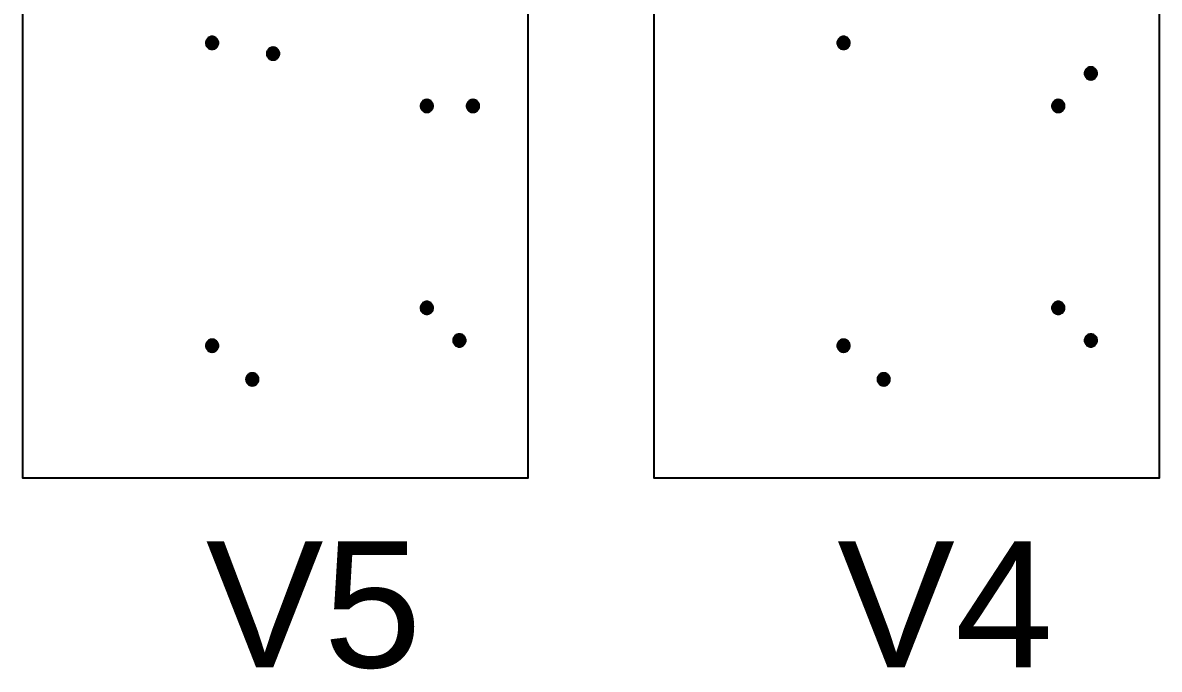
# Model space of a CAD drawing. Extents: x -2 to 177, y -6 to 16.
# Drawn here: x 43 to 52, y 4.99 to 10.11 of the extents above; entities that cross this region are included whole.
import ezdxf

# ---------------------------------------------------------------- set-up
doc = ezdxf.new("R2010")
doc.units = 0
doc.layers.get('0').update_dxf_attribs({"color": 255, "linetype": 'continuous'})
for name, color, linetype in [('Outline', 1, 'continuous'), ('V4', 164, 'continuous'), ('V5', 147, 'continuous')]:
    doc.layers.add(name, color=color, linetype=linetype)
doc.styles.get("Standard").update_dxf_attribs({"font": 'ARIAL.TTF'})

msp = doc.modelspace()

# ---------------------------------------------------------------- linework, layer by layer
at = {"layer": 'Outline'}
for points in [[(47, 15.5), (47, 6.5), (43, 6.5), (43, 15.5)], [(52, 15.5), (52, 6.5), (48, 6.5), (48, 15.5)]]:
    msp.add_lwpolyline(points, close=True, dxfattribs=at)
at = {"layer": 'V4'}
for points in [[(49.55, 9.95), (49.5496, 9.9565), (49.5483, 9.9629), (49.5462, 9.9691), (49.5433, 9.975), (49.5397, 9.9804), (49.5354, 9.9854), (49.5304, 9.9897), (49.525, 9.9933), (49.5191, 9.9962), (49.5129, 9.9983), (49.5065, 9.9996), (49.5, 10), (49.4935, 9.9996), (49.4871, 9.9983), (49.4809, 9.9962), (49.475, 9.9933), (49.4696, 9.9897), (49.4646, 9.9854), (49.4603, 9.9804), (49.4567, 9.975), (49.4538, 9.9691), (49.4517, 9.9629), (49.4504, 9.9565), (49.45, 9.95), (49.4504, 9.9435), (49.4517, 9.9371), (49.4538, 9.9309), (49.4567, 9.925), (49.4603, 9.9196), (49.4646, 9.9146), (49.4696, 9.9103), (49.475, 9.9067), (49.4809, 9.9038), (49.4871, 9.9017), (49.4935, 9.9004), (49.5, 9.9), (49.5065, 9.9004), (49.5129, 9.9017), (49.5191, 9.9038), (49.525, 9.9067), (49.5304, 9.9103), (49.5354, 9.9146), (49.5397, 9.9196), (49.5433, 9.925), (49.5462, 9.9309), (49.5483, 9.9371), (49.5496, 9.9435), (49.55, 9.95)], [(51.5081, 9.7081), (51.5077, 9.7146), (51.5064, 9.721), (51.5043, 9.7272), (51.5014, 9.7331), (51.4978, 9.7385), (51.4934, 9.7434), (51.4885, 9.7478), (51.4831, 9.7514), (51.4772, 9.7543), (51.471, 9.7564), (51.4646, 9.7577), (51.4581, 9.7581), (51.4516, 9.7577), (51.4452, 9.7564), (51.439, 9.7543), (51.4331, 9.7514), (51.4277, 9.7478), (51.4227, 9.7434), (51.4184, 9.7385), (51.4148, 9.7331), (51.4119, 9.7272), (51.4098, 9.721), (51.4085, 9.7146), (51.4081, 9.7081), (51.4085, 9.7016), (51.4098, 9.6952), (51.4119, 9.689), (51.4148, 9.6831), (51.4184, 9.6777), (51.4227, 9.6727), (51.4277, 9.6684), (51.4331, 9.6648), (51.439, 9.6619), (51.4452, 9.6598), (51.4516, 9.6585), (51.4581, 9.6581), (51.4646, 9.6585), (51.471, 9.6598), (51.4772, 9.6619), (51.4831, 9.6648), (51.4885, 9.6684), (51.4934, 9.6727), (51.4978, 9.6777), (51.5014, 9.6831), (51.5043, 9.689), (51.5064, 9.6952), (51.5077, 9.7016), (51.5081, 9.7081)], [(51.25, 9.45), (51.2496, 9.4565), (51.2483, 9.4629), (51.2462, 9.4691), (51.2433, 9.475), (51.2397, 9.4804), (51.2354, 9.4854), (51.2304, 9.4897), (51.225, 9.4933), (51.2191, 9.4962), (51.2129, 9.4983), (51.2065, 9.4996), (51.2, 9.5), (51.1935, 9.4996), (51.1871, 9.4983), (51.1809, 9.4962), (51.175, 9.4933), (51.1696, 9.4897), (51.1646, 9.4854), (51.1603, 9.4804), (51.1567, 9.475), (51.1538, 9.4691), (51.1517, 9.4629), (51.1504, 9.4565), (51.15, 9.45), (51.1504, 9.4435), (51.1517, 9.4371), (51.1538, 9.4309), (51.1567, 9.425), (51.1603, 9.4196), (51.1646, 9.4146), (51.1696, 9.4103), (51.175, 9.4067), (51.1809, 9.4038), (51.1871, 9.4017), (51.1935, 9.4004), (51.2, 9.4), (51.2065, 9.4004), (51.2129, 9.4017), (51.2191, 9.4038), (51.225, 9.4067), (51.2304, 9.4103), (51.2354, 9.4146), (51.2397, 9.4196), (51.2433, 9.425), (51.2462, 9.4309), (51.2483, 9.4371), (51.2496, 9.4435), (51.25, 9.45)], [(51.25, 7.85), (51.2496, 7.8565), (51.2483, 7.8629), (51.2462, 7.8691), (51.2433, 7.875), (51.2397, 7.8804), (51.2354, 7.8854), (51.2304, 7.8897), (51.225, 7.8933), (51.2191, 7.8962), (51.2129, 7.8983), (51.2065, 7.8996), (51.2, 7.9), (51.1935, 7.8996), (51.1871, 7.8983), (51.1809, 7.8962), (51.175, 7.8933), (51.1696, 7.8897), (51.1646, 7.8854), (51.1603, 7.8804), (51.1567, 7.875), (51.1538, 7.8691), (51.1517, 7.8629), (51.1504, 7.8565), (51.15, 7.85), (51.1504, 7.8435), (51.1517, 7.8371), (51.1538, 7.8309), (51.1567, 7.825), (51.1603, 7.8196), (51.1646, 7.8146), (51.1696, 7.8103), (51.175, 7.8067), (51.1809, 7.8038), (51.1871, 7.8017), (51.1935, 7.8004), (51.2, 7.8), (51.2065, 7.8004), (51.2129, 7.8017), (51.2191, 7.8038), (51.225, 7.8067), (51.2304, 7.8103), (51.2354, 7.8146), (51.2397, 7.8196), (51.2433, 7.825), (51.2462, 7.8309), (51.2483, 7.8371), (51.2496, 7.8435), (51.25, 7.85)], [(49.55, 7.55), (49.5496, 7.5565), (49.5483, 7.5629), (49.5462, 7.5691), (49.5433, 7.575), (49.5397, 7.5804), (49.5354, 7.5854), (49.5304, 7.5897), (49.525, 7.5933), (49.5191, 7.5962), (49.5129, 7.5983), (49.5065, 7.5996), (49.5, 7.6), (49.4935, 7.5996), (49.4871, 7.5983), (49.4809, 7.5962), (49.475, 7.5933), (49.4696, 7.5897), (49.4646, 7.5854), (49.4603, 7.5804), (49.4567, 7.575), (49.4538, 7.5691), (49.4517, 7.5629), (49.4504, 7.5565), (49.45, 7.55), (49.4504, 7.5435), (49.4517, 7.5371), (49.4538, 7.5309), (49.4567, 7.525), (49.4603, 7.5196), (49.4646, 7.5146), (49.4696, 7.5103), (49.475, 7.5067), (49.4809, 7.5038), (49.4871, 7.5017), (49.4935, 7.5004), (49.5, 7.5), (49.5065, 7.5004), (49.5129, 7.5017), (49.5191, 7.5038), (49.525, 7.5067), (49.5304, 7.5103), (49.5354, 7.5146), (49.5397, 7.5196), (49.5433, 7.525), (49.5462, 7.5309), (49.5483, 7.5371), (49.5496, 7.5435), (49.55, 7.55)], [(51.5081, 7.5919), (51.5077, 7.5984), (51.5064, 7.6048), (51.5043, 7.611), (51.5014, 7.6169), (51.4978, 7.6223), (51.4934, 7.6273), (51.4885, 7.6316), (51.4831, 7.6352), (51.4772, 7.6381), (51.471, 7.6402), (51.4646, 7.6415), (51.4581, 7.6419), (51.4516, 7.6415), (51.4452, 7.6402), (51.439, 7.6381), (51.4331, 7.6352), (51.4277, 7.6316), (51.4227, 7.6273), (51.4184, 7.6223), (51.4148, 7.6169), (51.4119, 7.611), (51.4098, 7.6048), (51.4085, 7.5984), (51.4081, 7.5919), (51.4085, 7.5854), (51.4098, 7.579), (51.4119, 7.5728), (51.4148, 7.5669), (51.4184, 7.5615), (51.4227, 7.5566), (51.4277, 7.5522), (51.4331, 7.5486), (51.439, 7.5457), (51.4452, 7.5436), (51.4516, 7.5423), (51.4581, 7.5419), (51.4646, 7.5423), (51.471, 7.5436), (51.4772, 7.5457), (51.4831, 7.5486), (51.4885, 7.5522), (51.4934, 7.5566), (51.4978, 7.5615), (51.5014, 7.5669), (51.5043, 7.5728), (51.5064, 7.579), (51.5077, 7.5854), (51.5081, 7.5919)], [(49.8679, 7.2832), (49.8675, 7.2898), (49.8662, 7.2962), (49.8641, 7.3024), (49.8612, 7.3082), (49.8576, 7.3137), (49.8533, 7.3186), (49.8483, 7.3229), (49.8429, 7.3265), (49.837, 7.3294), (49.8308, 7.3315), (49.8244, 7.3328), (49.8179, 7.3332), (49.8114, 7.3328), (49.805, 7.3315), (49.7988, 7.3294), (49.7929, 7.3265), (49.7875, 7.3229), (49.7826, 7.3186), (49.7782, 7.3137), (49.7746, 7.3082), (49.7717, 7.3024), (49.7696, 7.2962), (49.7683, 7.2898), (49.7679, 7.2832), (49.7683, 7.2767), (49.7696, 7.2703), (49.7717, 7.2641), (49.7746, 7.2582), (49.7782, 7.2528), (49.7826, 7.2479), (49.7875, 7.2436), (49.7929, 7.2399), (49.7988, 7.237), (49.805, 7.2349), (49.8114, 7.2337), (49.8179, 7.2332), (49.8244, 7.2337), (49.8308, 7.2349), (49.837, 7.237), (49.8429, 7.2399), (49.8483, 7.2436), (49.8533, 7.2479), (49.8576, 7.2528), (49.8612, 7.2582), (49.8641, 7.2641), (49.8662, 7.2703), (49.8675, 7.2767), (49.8679, 7.2832)]]:
    msp.add_lwpolyline(points, close=True, dxfattribs=at)
for points in [[(49.4809, 9.9962), (49.4646, 9.9854), (49.5, 9.95)], [(49.5, 10), (49.4809, 9.9962), (49.5, 9.95)], [(49.5191, 9.9962), (49.5, 10), (49.5, 9.95)], [(49.5354, 9.9854), (49.5191, 9.9962), (49.5, 9.95)], [(49.4538, 9.9691), (49.45, 9.95), (49.5, 9.95)], [(49.45, 9.95), (49.4538, 9.9309), (49.5, 9.95)], [(49.4646, 9.9854), (49.4538, 9.9691), (49.5, 9.95)], [(49.4538, 9.9309), (49.4646, 9.9146), (49.5, 9.95)], [(49.4646, 9.9146), (49.4809, 9.9038), (49.5, 9.95)], [(49.4809, 9.9038), (49.5, 9.9), (49.5, 9.95)], [(49.5462, 9.9691), (49.5354, 9.9854), (49.5, 9.95)], [(49.55, 9.95), (49.5462, 9.9691), (49.5, 9.95)], [(49.5, 9.9), (49.5191, 9.9038), (49.5, 9.95)], [(49.5191, 9.9038), (49.5354, 9.9146), (49.5, 9.95)], [(49.5354, 9.9146), (49.5462, 9.9309), (49.5, 9.95)], [(49.5462, 9.9309), (49.55, 9.95), (49.5, 9.95)], [(51.4119, 9.7272), (51.4081, 9.7081), (51.4581, 9.7081)], [(51.4227, 9.7434), (51.4119, 9.7272), (51.4581, 9.7081)], [(51.439, 9.7543), (51.4227, 9.7434), (51.4581, 9.7081)], [(51.4581, 9.7581), (51.439, 9.7543), (51.4581, 9.7081)], [(51.4772, 9.7543), (51.4581, 9.7581), (51.4581, 9.7081)], [(51.4934, 9.7434), (51.4772, 9.7543), (51.4581, 9.7081)], [(51.5043, 9.7272), (51.4934, 9.7434), (51.4581, 9.7081)], [(51.5081, 9.7081), (51.5043, 9.7272), (51.4581, 9.7081)], [(51.4081, 9.7081), (51.4119, 9.689), (51.4581, 9.7081)], [(51.4119, 9.689), (51.4227, 9.6727), (51.4581, 9.7081)], [(51.4227, 9.6727), (51.439, 9.6619), (51.4581, 9.7081)], [(51.439, 9.6619), (51.4581, 9.6581), (51.4581, 9.7081)], [(51.4581, 9.6581), (51.4772, 9.6619), (51.4581, 9.7081)], [(51.4772, 9.6619), (51.4934, 9.6727), (51.4581, 9.7081)], [(51.4934, 9.6727), (51.5043, 9.689), (51.4581, 9.7081)], [(51.5043, 9.689), (51.5081, 9.7081), (51.4581, 9.7081)], [(51.1538, 9.4691), (51.15, 9.45), (51.2, 9.45)], [(51.1646, 9.4854), (51.1538, 9.4691), (51.2, 9.45)], [(51.1809, 9.4962), (51.1646, 9.4854), (51.2, 9.45)], [(51.2, 9.5), (51.1809, 9.4962), (51.2, 9.45)], [(51.2191, 9.4962), (51.2, 9.5), (51.2, 9.45)], [(51.2354, 9.4854), (51.2191, 9.4962), (51.2, 9.45)], [(51.2462, 9.4691), (51.2354, 9.4854), (51.2, 9.45)], [(51.25, 9.45), (51.2462, 9.4691), (51.2, 9.45)], [(51.15, 9.45), (51.1538, 9.4309), (51.2, 9.45)], [(51.1538, 9.4309), (51.1646, 9.4146), (51.2, 9.45)], [(51.1646, 9.4146), (51.1809, 9.4038), (51.2, 9.45)], [(51.1809, 9.4038), (51.2, 9.4), (51.2, 9.45)], [(51.2, 9.4), (51.2191, 9.4038), (51.2, 9.45)], [(51.2191, 9.4038), (51.2354, 9.4146), (51.2, 9.45)], [(51.2354, 9.4146), (51.2462, 9.4309), (51.2, 9.45)], [(51.2462, 9.4309), (51.25, 9.45), (51.2, 9.45)], [(51.1538, 7.8691), (51.15, 7.85), (51.2, 7.85)], [(51.15, 7.85), (51.1538, 7.8309), (51.2, 7.85)], [(51.1646, 7.8854), (51.1538, 7.8691), (51.2, 7.85)], [(51.1538, 7.8309), (51.1646, 7.8146), (51.2, 7.85)], [(51.1809, 7.8962), (51.1646, 7.8854), (51.2, 7.85)], [(51.1646, 7.8146), (51.1809, 7.8038), (51.2, 7.85)], [(51.2, 7.9), (51.1809, 7.8962), (51.2, 7.85)], [(51.1809, 7.8038), (51.2, 7.8), (51.2, 7.85)], [(51.2191, 7.8962), (51.2, 7.9), (51.2, 7.85)], [(51.2354, 7.8854), (51.2191, 7.8962), (51.2, 7.85)], [(51.2462, 7.8691), (51.2354, 7.8854), (51.2, 7.85)], [(51.25, 7.85), (51.2462, 7.8691), (51.2, 7.85)], [(51.2, 7.8), (51.2191, 7.8038), (51.2, 7.85)], [(51.2191, 7.8038), (51.2354, 7.8146), (51.2, 7.85)], [(51.2354, 7.8146), (51.2462, 7.8309), (51.2, 7.85)], [(51.2462, 7.8309), (51.25, 7.85), (51.2, 7.85)], [(49.4538, 7.5691), (49.45, 7.55), (49.5, 7.55)], [(49.4646, 7.5854), (49.4538, 7.5691), (49.5, 7.55)], [(49.4809, 7.5962), (49.4646, 7.5854), (49.5, 7.55)], [(49.5, 7.6), (49.4809, 7.5962), (49.5, 7.55)], [(49.5191, 7.5962), (49.5, 7.6), (49.5, 7.55)], [(49.5354, 7.5854), (49.5191, 7.5962), (49.5, 7.55)], [(49.5462, 7.5691), (49.5354, 7.5854), (49.5, 7.55)], [(49.55, 7.55), (49.5462, 7.5691), (49.5, 7.55)], [(51.4119, 7.611), (51.4081, 7.5919), (51.4581, 7.5919)], [(51.4081, 7.5919), (51.4119, 7.5728), (51.4581, 7.5919)], [(51.4227, 7.6273), (51.4119, 7.611), (51.4581, 7.5919)], [(51.4119, 7.5728), (51.4227, 7.5566), (51.4581, 7.5919)], [(51.439, 7.6381), (51.4227, 7.6273), (51.4581, 7.5919)], [(51.4227, 7.5566), (51.439, 7.5457), (51.4581, 7.5919)], [(51.4581, 7.6419), (51.439, 7.6381), (51.4581, 7.5919)], [(51.439, 7.5457), (51.4581, 7.5419), (51.4581, 7.5919)], [(51.4772, 7.6381), (51.4581, 7.6419), (51.4581, 7.5919)], [(51.4934, 7.6273), (51.4772, 7.6381), (51.4581, 7.5919)], [(51.5043, 7.611), (51.4934, 7.6273), (51.4581, 7.5919)], [(51.5081, 7.5919), (51.5043, 7.611), (51.4581, 7.5919)], [(51.4581, 7.5419), (51.4772, 7.5457), (51.4581, 7.5919)], [(51.4772, 7.5457), (51.4934, 7.5566), (51.4581, 7.5919)], [(51.4934, 7.5566), (51.5043, 7.5728), (51.4581, 7.5919)], [(51.5043, 7.5728), (51.5081, 7.5919), (51.4581, 7.5919)], [(49.45, 7.55), (49.4538, 7.5309), (49.5, 7.55)], [(49.4538, 7.5309), (49.4646, 7.5146), (49.5, 7.55)], [(49.4646, 7.5146), (49.4809, 7.5038), (49.5, 7.55)], [(49.4809, 7.5038), (49.5, 7.5), (49.5, 7.55)], [(49.5, 7.5), (49.5191, 7.5038), (49.5, 7.55)], [(49.5191, 7.5038), (49.5354, 7.5146), (49.5, 7.55)], [(49.5354, 7.5146), (49.5462, 7.5309), (49.5, 7.55)], [(49.5462, 7.5309), (49.55, 7.55), (49.5, 7.55)], [(49.7717, 7.3024), (49.7679, 7.2832), (49.8179, 7.2832)], [(49.7826, 7.3186), (49.7717, 7.3024), (49.8179, 7.2832)], [(49.7988, 7.3294), (49.7826, 7.3186), (49.8179, 7.2832)], [(49.8179, 7.3332), (49.7988, 7.3294), (49.8179, 7.2832)], [(49.837, 7.3294), (49.8179, 7.3332), (49.8179, 7.2832)], [(49.8533, 7.3186), (49.837, 7.3294), (49.8179, 7.2832)], [(49.8641, 7.3024), (49.8533, 7.3186), (49.8179, 7.2832)], [(49.8679, 7.2832), (49.8641, 7.3024), (49.8179, 7.2832)], [(49.7679, 7.2832), (49.7717, 7.2641), (49.8179, 7.2832)], [(49.7717, 7.2641), (49.7826, 7.2479), (49.8179, 7.2832)], [(49.7826, 7.2479), (49.7988, 7.237), (49.8179, 7.2832)], [(49.7988, 7.237), (49.8179, 7.2332), (49.8179, 7.2832)], [(49.8179, 7.2332), (49.837, 7.237), (49.8179, 7.2832)], [(49.837, 7.237), (49.8533, 7.2479), (49.8179, 7.2832)], [(49.8533, 7.2479), (49.8641, 7.2641), (49.8179, 7.2832)], [(49.8641, 7.2641), (49.8679, 7.2832), (49.8179, 7.2832)]]:
    msp.add_solid(points, dxfattribs=at)
at = {"layer": 'V5'}
for points in [[(44.55, 9.95), (44.5496, 9.9565), (44.5483, 9.9629), (44.5462, 9.9691), (44.5433, 9.975), (44.5397, 9.9804), (44.5354, 9.9854), (44.5304, 9.9897), (44.525, 9.9933), (44.5191, 9.9962), (44.5129, 9.9983), (44.5065, 9.9996), (44.5, 10), (44.4935, 9.9996), (44.4871, 9.9983), (44.4809, 9.9962), (44.475, 9.9933), (44.4696, 9.9897), (44.4646, 9.9854), (44.4603, 9.9804), (44.4567, 9.975), (44.4538, 9.9691), (44.4517, 9.9629), (44.4504, 9.9565), (44.45, 9.95), (44.4504, 9.9435), (44.4517, 9.9371), (44.4538, 9.9309), (44.4567, 9.925), (44.4603, 9.9196), (44.4646, 9.9146), (44.4696, 9.9103), (44.475, 9.9067), (44.4809, 9.9038), (44.4871, 9.9017), (44.4935, 9.9004), (44.5, 9.9), (44.5065, 9.9004), (44.5129, 9.9017), (44.5191, 9.9038), (44.525, 9.9067), (44.5304, 9.9103), (44.5354, 9.9146), (44.5397, 9.9196), (44.5433, 9.925), (44.5462, 9.9309), (44.5483, 9.9371), (44.5496, 9.9435), (44.55, 9.95)], [(45.0326, 9.8649), (45.0321, 9.8714), (45.0309, 9.8779), (45.0287, 9.884), (45.0259, 9.8899), (45.0222, 9.8954), (45.0179, 9.9003), (45.013, 9.9046), (45.0076, 9.9082), (45.0017, 9.9111), (44.9955, 9.9132), (44.9891, 9.9145), (44.9826, 9.9149), (44.976, 9.9145), (44.9696, 9.9132), (44.9634, 9.9111), (44.9576, 9.9082), (44.9521, 9.9046), (44.9472, 9.9003), (44.9429, 9.8954), (44.9393, 9.8899), (44.9364, 9.884), (44.9343, 9.8779), (44.933, 9.8714), (44.9326, 9.8649), (44.933, 9.8584), (44.9343, 9.852), (44.9364, 9.8458), (44.9393, 9.8399), (44.9429, 9.8345), (44.9472, 9.8296), (44.9521, 9.8252), (44.9576, 9.8216), (44.9634, 9.8187), (44.9696, 9.8166), (44.976, 9.8153), (44.9826, 9.8149), (44.9891, 9.8153), (44.9955, 9.8166), (45.0017, 9.8187), (45.0076, 9.8216), (45.013, 9.8252), (45.0179, 9.8296), (45.0222, 9.8345), (45.0259, 9.8399), (45.0287, 9.8458), (45.0309, 9.852), (45.0321, 9.8584), (45.0326, 9.8649)], [(46.25, 9.45), (46.2496, 9.4565), (46.2483, 9.4629), (46.2462, 9.4691), (46.2433, 9.475), (46.2397, 9.4804), (46.2354, 9.4854), (46.2304, 9.4897), (46.225, 9.4933), (46.2191, 9.4962), (46.2129, 9.4983), (46.2065, 9.4996), (46.2, 9.5), (46.1935, 9.4996), (46.1871, 9.4983), (46.1809, 9.4962), (46.175, 9.4933), (46.1696, 9.4897), (46.1646, 9.4854), (46.1603, 9.4804), (46.1567, 9.475), (46.1538, 9.4691), (46.1517, 9.4629), (46.1504, 9.4565), (46.15, 9.45), (46.1504, 9.4435), (46.1517, 9.4371), (46.1538, 9.4309), (46.1567, 9.425), (46.1603, 9.4196), (46.1646, 9.4146), (46.1696, 9.4103), (46.175, 9.4067), (46.1809, 9.4038), (46.1871, 9.4017), (46.1935, 9.4004), (46.2, 9.4), (46.2065, 9.4004), (46.2129, 9.4017), (46.2191, 9.4038), (46.225, 9.4067), (46.2304, 9.4103), (46.2354, 9.4146), (46.2397, 9.4196), (46.2433, 9.425), (46.2462, 9.4309), (46.2483, 9.4371), (46.2496, 9.4435), (46.25, 9.45)], [(46.615, 9.45), (46.6146, 9.4565), (46.6133, 9.4629), (46.6112, 9.4691), (46.6083, 9.475), (46.6047, 9.4804), (46.6004, 9.4854), (46.5954, 9.4897), (46.59, 9.4933), (46.5841, 9.4962), (46.5779, 9.4983), (46.5715, 9.4996), (46.565, 9.5), (46.5585, 9.4996), (46.5521, 9.4983), (46.5459, 9.4962), (46.54, 9.4933), (46.5346, 9.4897), (46.5296, 9.4854), (46.5253, 9.4804), (46.5217, 9.475), (46.5188, 9.4691), (46.5167, 9.4629), (46.5154, 9.4565), (46.515, 9.45), (46.5154, 9.4435), (46.5167, 9.4371), (46.5188, 9.4309), (46.5217, 9.425), (46.5253, 9.4196), (46.5296, 9.4146), (46.5346, 9.4103), (46.54, 9.4067), (46.5459, 9.4038), (46.5521, 9.4017), (46.5585, 9.4004), (46.565, 9.4), (46.5715, 9.4004), (46.5779, 9.4017), (46.5841, 9.4038), (46.59, 9.4067), (46.5954, 9.4103), (46.6004, 9.4146), (46.6047, 9.4196), (46.6083, 9.425), (46.6112, 9.4309), (46.6133, 9.4371), (46.6146, 9.4435), (46.615, 9.45)], [(46.25, 7.85), (46.2496, 7.8565), (46.2483, 7.8629), (46.2462, 7.8691), (46.2433, 7.875), (46.2397, 7.8804), (46.2354, 7.8854), (46.2304, 7.8897), (46.225, 7.8933), (46.2191, 7.8962), (46.2129, 7.8983), (46.2065, 7.8996), (46.2, 7.9), (46.1935, 7.8996), (46.1871, 7.8983), (46.1809, 7.8962), (46.175, 7.8933), (46.1696, 7.8897), (46.1646, 7.8854), (46.1603, 7.8804), (46.1567, 7.875), (46.1538, 7.8691), (46.1517, 7.8629), (46.1504, 7.8565), (46.15, 7.85), (46.1504, 7.8435), (46.1517, 7.8371), (46.1538, 7.8309), (46.1567, 7.825), (46.1603, 7.8196), (46.1646, 7.8146), (46.1696, 7.8103), (46.175, 7.8067), (46.1809, 7.8038), (46.1871, 7.8017), (46.1935, 7.8004), (46.2, 7.8), (46.2065, 7.8004), (46.2129, 7.8017), (46.2191, 7.8038), (46.225, 7.8067), (46.2304, 7.8103), (46.2354, 7.8146), (46.2397, 7.8196), (46.2433, 7.825), (46.2462, 7.8309), (46.2483, 7.8371), (46.2496, 7.8435), (46.25, 7.85)], [(44.55, 7.55), (44.5496, 7.5565), (44.5483, 7.5629), (44.5462, 7.5691), (44.5433, 7.575), (44.5397, 7.5804), (44.5354, 7.5854), (44.5304, 7.5897), (44.525, 7.5933), (44.5191, 7.5962), (44.5129, 7.5983), (44.5065, 7.5996), (44.5, 7.6), (44.4935, 7.5996), (44.4871, 7.5983), (44.4809, 7.5962), (44.475, 7.5933), (44.4696, 7.5897), (44.4646, 7.5854), (44.4603, 7.5804), (44.4567, 7.575), (44.4538, 7.5691), (44.4517, 7.5629), (44.4504, 7.5565), (44.45, 7.55), (44.4504, 7.5435), (44.4517, 7.5371), (44.4538, 7.5309), (44.4567, 7.525), (44.4603, 7.5196), (44.4646, 7.5146), (44.4696, 7.5103), (44.475, 7.5067), (44.4809, 7.5038), (44.4871, 7.5017), (44.4935, 7.5004), (44.5, 7.5), (44.5065, 7.5004), (44.5129, 7.5017), (44.5191, 7.5038), (44.525, 7.5067), (44.5304, 7.5103), (44.5354, 7.5146), (44.5397, 7.5196), (44.5433, 7.525), (44.5462, 7.5309), (44.5483, 7.5371), (44.5496, 7.5435), (44.55, 7.55)], [(46.5081, 7.5919), (46.5077, 7.5984), (46.5064, 7.6048), (46.5043, 7.611), (46.5014, 7.6169), (46.4978, 7.6223), (46.4934, 7.6273), (46.4885, 7.6316), (46.4831, 7.6352), (46.4772, 7.6381), (46.471, 7.6402), (46.4646, 7.6415), (46.4581, 7.6419), (46.4516, 7.6415), (46.4452, 7.6402), (46.439, 7.6381), (46.4331, 7.6352), (46.4277, 7.6316), (46.4227, 7.6273), (46.4184, 7.6223), (46.4148, 7.6169), (46.4119, 7.611), (46.4098, 7.6048), (46.4085, 7.5984), (46.4081, 7.5919), (46.4085, 7.5854), (46.4098, 7.579), (46.4119, 7.5728), (46.4148, 7.5669), (46.4184, 7.5615), (46.4227, 7.5566), (46.4277, 7.5522), (46.4331, 7.5486), (46.439, 7.5457), (46.4452, 7.5436), (46.4516, 7.5423), (46.4581, 7.5419), (46.4646, 7.5423), (46.471, 7.5436), (46.4772, 7.5457), (46.4831, 7.5486), (46.4885, 7.5522), (46.4934, 7.5566), (46.4978, 7.5615), (46.5014, 7.5669), (46.5043, 7.5728), (46.5064, 7.579), (46.5077, 7.5854), (46.5081, 7.5919)], [(44.8679, 7.2832), (44.8675, 7.2898), (44.8662, 7.2962), (44.8641, 7.3024), (44.8612, 7.3082), (44.8576, 7.3137), (44.8533, 7.3186), (44.8483, 7.3229), (44.8429, 7.3265), (44.837, 7.3294), (44.8308, 7.3315), (44.8244, 7.3328), (44.8179, 7.3332), (44.8114, 7.3328), (44.805, 7.3315), (44.7988, 7.3294), (44.7929, 7.3265), (44.7875, 7.3229), (44.7826, 7.3186), (44.7782, 7.3137), (44.7746, 7.3082), (44.7717, 7.3024), (44.7696, 7.2962), (44.7683, 7.2898), (44.7679, 7.2832), (44.7683, 7.2767), (44.7696, 7.2703), (44.7717, 7.2641), (44.7746, 7.2582), (44.7782, 7.2528), (44.7826, 7.2479), (44.7875, 7.2436), (44.7929, 7.2399), (44.7988, 7.237), (44.805, 7.2349), (44.8114, 7.2337), (44.8179, 7.2332), (44.8244, 7.2337), (44.8308, 7.2349), (44.837, 7.237), (44.8429, 7.2399), (44.8483, 7.2436), (44.8533, 7.2479), (44.8576, 7.2528), (44.8612, 7.2582), (44.8641, 7.2641), (44.8662, 7.2703), (44.8675, 7.2767), (44.8679, 7.2832)]]:
    msp.add_lwpolyline(points, close=True, dxfattribs=at)
for points in [[(44.4809, 9.9962), (44.4646, 9.9854), (44.5, 9.95)], [(44.5, 10), (44.4809, 9.9962), (44.5, 9.95)], [(44.5191, 9.9962), (44.5, 10), (44.5, 9.95)], [(44.5354, 9.9854), (44.5191, 9.9962), (44.5, 9.95)], [(44.4538, 9.9691), (44.45, 9.95), (44.5, 9.95)], [(44.45, 9.95), (44.4538, 9.9309), (44.5, 9.95)], [(44.4646, 9.9854), (44.4538, 9.9691), (44.5, 9.95)], [(44.4538, 9.9309), (44.4646, 9.9146), (44.5, 9.95)], [(44.4646, 9.9146), (44.4809, 9.9038), (44.5, 9.95)], [(44.4809, 9.9038), (44.5, 9.9), (44.5, 9.95)], [(44.5462, 9.9691), (44.5354, 9.9854), (44.5, 9.95)], [(44.55, 9.95), (44.5462, 9.9691), (44.5, 9.95)], [(44.5, 9.9), (44.5191, 9.9038), (44.5, 9.95)], [(44.5191, 9.9038), (44.5354, 9.9146), (44.5, 9.95)], [(44.5354, 9.9146), (44.5462, 9.9309), (44.5, 9.95)], [(44.5462, 9.9309), (44.55, 9.95), (44.5, 9.95)], [(44.9472, 9.9003), (44.9364, 9.884), (44.9826, 9.8649)], [(44.9634, 9.9111), (44.9472, 9.9003), (44.9826, 9.8649)], [(44.9826, 9.9149), (44.9634, 9.9111), (44.9826, 9.8649)], [(45.0017, 9.9111), (44.9826, 9.9149), (44.9826, 9.8649)], [(45.0179, 9.9003), (45.0017, 9.9111), (44.9826, 9.8649)], [(45.0287, 9.884), (45.0179, 9.9003), (44.9826, 9.8649)], [(44.9364, 9.884), (44.9326, 9.8649), (44.9826, 9.8649)], [(44.9326, 9.8649), (44.9364, 9.8458), (44.9826, 9.8649)], [(44.9364, 9.8458), (44.9472, 9.8296), (44.9826, 9.8649)], [(44.9472, 9.8296), (44.9634, 9.8187), (44.9826, 9.8649)], [(44.9634, 9.8187), (44.9826, 9.8149), (44.9826, 9.8649)], [(45.0326, 9.8649), (45.0287, 9.884), (44.9826, 9.8649)], [(44.9826, 9.8149), (45.0017, 9.8187), (44.9826, 9.8649)], [(45.0017, 9.8187), (45.0179, 9.8296), (44.9826, 9.8649)], [(45.0179, 9.8296), (45.0287, 9.8458), (44.9826, 9.8649)], [(45.0287, 9.8458), (45.0326, 9.8649), (44.9826, 9.8649)], [(46.1538, 9.4691), (46.15, 9.45), (46.2, 9.45)], [(46.1646, 9.4854), (46.1538, 9.4691), (46.2, 9.45)], [(46.1809, 9.4962), (46.1646, 9.4854), (46.2, 9.45)], [(46.2, 9.5), (46.1809, 9.4962), (46.2, 9.45)], [(46.2191, 9.4962), (46.2, 9.5), (46.2, 9.45)], [(46.2354, 9.4854), (46.2191, 9.4962), (46.2, 9.45)], [(46.2462, 9.4691), (46.2354, 9.4854), (46.2, 9.45)], [(46.25, 9.45), (46.2462, 9.4691), (46.2, 9.45)], [(46.5188, 9.4691), (46.515, 9.45), (46.565, 9.45)], [(46.5296, 9.4854), (46.5188, 9.4691), (46.565, 9.45)], [(46.5459, 9.4962), (46.5296, 9.4854), (46.565, 9.45)], [(46.565, 9.5), (46.5459, 9.4962), (46.565, 9.45)], [(46.5841, 9.4962), (46.565, 9.5), (46.565, 9.45)], [(46.6004, 9.4854), (46.5841, 9.4962), (46.565, 9.45)], [(46.6112, 9.4691), (46.6004, 9.4854), (46.565, 9.45)], [(46.615, 9.45), (46.6112, 9.4691), (46.565, 9.45)], [(46.15, 9.45), (46.1538, 9.4309), (46.2, 9.45)], [(46.1538, 9.4309), (46.1646, 9.4146), (46.2, 9.45)], [(46.1646, 9.4146), (46.1809, 9.4038), (46.2, 9.45)], [(46.1809, 9.4038), (46.2, 9.4), (46.2, 9.45)], [(46.2, 9.4), (46.2191, 9.4038), (46.2, 9.45)], [(46.2191, 9.4038), (46.2354, 9.4146), (46.2, 9.45)], [(46.2354, 9.4146), (46.2462, 9.4309), (46.2, 9.45)], [(46.2462, 9.4309), (46.25, 9.45), (46.2, 9.45)], [(46.515, 9.45), (46.5188, 9.4309), (46.565, 9.45)], [(46.5188, 9.4309), (46.5296, 9.4146), (46.565, 9.45)], [(46.5296, 9.4146), (46.5459, 9.4038), (46.565, 9.45)], [(46.5459, 9.4038), (46.565, 9.4), (46.565, 9.45)], [(46.565, 9.4), (46.5841, 9.4038), (46.565, 9.45)], [(46.5841, 9.4038), (46.6004, 9.4146), (46.565, 9.45)], [(46.6004, 9.4146), (46.6112, 9.4309), (46.565, 9.45)], [(46.6112, 9.4309), (46.615, 9.45), (46.565, 9.45)], [(46.1538, 7.8691), (46.15, 7.85), (46.2, 7.85)], [(46.15, 7.85), (46.1538, 7.8309), (46.2, 7.85)], [(46.1646, 7.8854), (46.1538, 7.8691), (46.2, 7.85)], [(46.1538, 7.8309), (46.1646, 7.8146), (46.2, 7.85)], [(46.1809, 7.8962), (46.1646, 7.8854), (46.2, 7.85)], [(46.1646, 7.8146), (46.1809, 7.8038), (46.2, 7.85)], [(46.2, 7.9), (46.1809, 7.8962), (46.2, 7.85)], [(46.1809, 7.8038), (46.2, 7.8), (46.2, 7.85)], [(46.2191, 7.8962), (46.2, 7.9), (46.2, 7.85)], [(46.2354, 7.8854), (46.2191, 7.8962), (46.2, 7.85)], [(46.2462, 7.8691), (46.2354, 7.8854), (46.2, 7.85)], [(46.25, 7.85), (46.2462, 7.8691), (46.2, 7.85)], [(46.2, 7.8), (46.2191, 7.8038), (46.2, 7.85)], [(46.2191, 7.8038), (46.2354, 7.8146), (46.2, 7.85)], [(46.2354, 7.8146), (46.2462, 7.8309), (46.2, 7.85)], [(46.2462, 7.8309), (46.25, 7.85), (46.2, 7.85)], [(44.4538, 7.5691), (44.45, 7.55), (44.5, 7.55)], [(44.4646, 7.5854), (44.4538, 7.5691), (44.5, 7.55)], [(44.4809, 7.5962), (44.4646, 7.5854), (44.5, 7.55)], [(44.5, 7.6), (44.4809, 7.5962), (44.5, 7.55)], [(44.5191, 7.5962), (44.5, 7.6), (44.5, 7.55)], [(44.5354, 7.5854), (44.5191, 7.5962), (44.5, 7.55)], [(44.5462, 7.5691), (44.5354, 7.5854), (44.5, 7.55)], [(44.55, 7.55), (44.5462, 7.5691), (44.5, 7.55)], [(46.4119, 7.611), (46.4081, 7.5919), (46.4581, 7.5919)], [(46.4081, 7.5919), (46.4119, 7.5728), (46.4581, 7.5919)], [(46.4227, 7.6273), (46.4119, 7.611), (46.4581, 7.5919)], [(46.4119, 7.5728), (46.4227, 7.5566), (46.4581, 7.5919)], [(46.439, 7.6381), (46.4227, 7.6273), (46.4581, 7.5919)], [(46.4227, 7.5566), (46.439, 7.5457), (46.4581, 7.5919)], [(46.4581, 7.6419), (46.439, 7.6381), (46.4581, 7.5919)], [(46.439, 7.5457), (46.4581, 7.5419), (46.4581, 7.5919)], [(46.4772, 7.6381), (46.4581, 7.6419), (46.4581, 7.5919)], [(46.4934, 7.6273), (46.4772, 7.6381), (46.4581, 7.5919)], [(46.5043, 7.611), (46.4934, 7.6273), (46.4581, 7.5919)], [(46.5081, 7.5919), (46.5043, 7.611), (46.4581, 7.5919)], [(46.4581, 7.5419), (46.4772, 7.5457), (46.4581, 7.5919)], [(46.4772, 7.5457), (46.4934, 7.5566), (46.4581, 7.5919)], [(46.4934, 7.5566), (46.5043, 7.5728), (46.4581, 7.5919)], [(46.5043, 7.5728), (46.5081, 7.5919), (46.4581, 7.5919)], [(44.45, 7.55), (44.4538, 7.5309), (44.5, 7.55)], [(44.4538, 7.5309), (44.4646, 7.5146), (44.5, 7.55)], [(44.4646, 7.5146), (44.4809, 7.5038), (44.5, 7.55)], [(44.4809, 7.5038), (44.5, 7.5), (44.5, 7.55)], [(44.5, 7.5), (44.5191, 7.5038), (44.5, 7.55)], [(44.5191, 7.5038), (44.5354, 7.5146), (44.5, 7.55)], [(44.5354, 7.5146), (44.5462, 7.5309), (44.5, 7.55)], [(44.5462, 7.5309), (44.55, 7.55), (44.5, 7.55)], [(44.7717, 7.3024), (44.7679, 7.2832), (44.8179, 7.2832)], [(44.7826, 7.3186), (44.7717, 7.3024), (44.8179, 7.2832)], [(44.7988, 7.3294), (44.7826, 7.3186), (44.8179, 7.2832)], [(44.8179, 7.3332), (44.7988, 7.3294), (44.8179, 7.2832)], [(44.837, 7.3294), (44.8179, 7.3332), (44.8179, 7.2832)], [(44.8533, 7.3186), (44.837, 7.3294), (44.8179, 7.2832)], [(44.8641, 7.3024), (44.8533, 7.3186), (44.8179, 7.2832)], [(44.8679, 7.2832), (44.8641, 7.3024), (44.8179, 7.2832)], [(44.7679, 7.2832), (44.7717, 7.2641), (44.8179, 7.2832)], [(44.7717, 7.2641), (44.7826, 7.2479), (44.8179, 7.2832)], [(44.7826, 7.2479), (44.7988, 7.237), (44.8179, 7.2832)], [(44.7988, 7.237), (44.8179, 7.2332), (44.8179, 7.2832)], [(44.8179, 7.2332), (44.837, 7.237), (44.8179, 7.2832)], [(44.837, 7.237), (44.8533, 7.2479), (44.8179, 7.2832)], [(44.8533, 7.2479), (44.8641, 7.2641), (44.8179, 7.2832)], [(44.8641, 7.2641), (44.8679, 7.2832), (44.8179, 7.2832)]]:
    msp.add_solid(points, dxfattribs=at)

# ---------------------------------------------------------------- texts
for s, p in [('V5', (44.45, 5)), ('V4', (49.45, 5))]:
    msp.add_text(s, height=1).set_placement(p)

doc.saveas('drawing.dxf')
